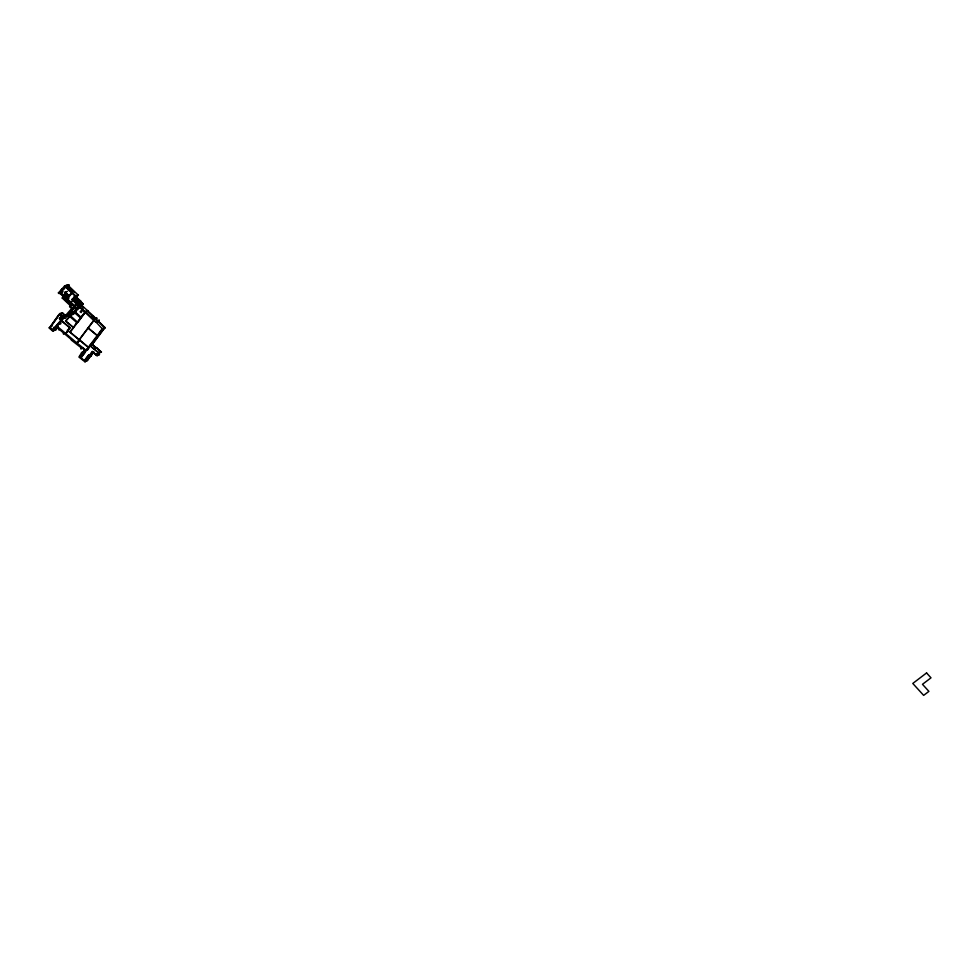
<?xml version="1.0" encoding="UTF-8"?>
<svg xmlns="http://www.w3.org/2000/svg" width="980" height="980" viewBox="0 0 980 980"><rect width="100%" height="100%" fill="white"/><g stroke="black" fill="none" stroke-linecap="round" stroke-linejoin="round"><path stroke-width="1.47" d="M50.911 326.23L59.866 313.576L62.328 312.681L66.456 316.32M51.07 326.352L59.731 314.163L62.928 313.404L62.193 313.269M52.05 326.095L49 327.798L52.516 330.983L55.627 330.089L58.175 327.099M96.31 354.736L98.025 352.384L89.817 345.634L92.23 344.507L104.983 327.528L102.251 328.729L97.277 335.442L99.58 334.462L104.542 327.773L98.417 321.465M82.737 309.068L80.115 311.75L81.132 312.596L82.908 309.239M80.874 357.761L85.101 352.065M81.009 357.859L85.419 352.065L84.243 351.11L85.015 350.08L85.958 350.742M67.73 330.677L65.66 333.457L57.146 326.279L59.633 323.449L60.356 324.135L60.944 323.474L60.221 322.788L61.703 321.109L69.825 327.859L67.289 330.321L67.853 330.983M76.612 322.665L73.463 327.406L65.832 321.06L69.837 316.589L76.955 322.726L80.36 318.157M84.721 313.122L81.365 317.606L74.897 311.579L79.699 306.213M77.334 304.327L93.504 319.48L96.861 318.182L93.811 320.056L95.991 321.808L99.237 320.448L95.991 321.808M93.811 320.056L94.08 318.721M78.412 341.8L77.261 342.29L80.005 339.668L79.294 340.513M96.408 317.802L95.832 318.561L93.394 316.013L90.932 317.055M86.044 350.313L88.249 347.373L79.527 340.207L77.249 343.245L86.301 350.485M97.142 335.589L88.372 347.238L79.429 339.705L88.102 328.129L97.142 335.589L99.874 334.474M102.337 328.557C101.797 330.125 95.758 338.529 99.887 332.98M85.125 351.832L98.184 335.527L97.216 336.495M96.91 335.883L97.535 335.38M87.232 349.738L88.788 347.667L87.649 348.17L88.947 347.802L87.392 349.872M91.581 345.046L99.446 334.596M104.799 327.381L98.466 321.232L96.101 322.383L93.811 320.558L88.237 327.994L97.473 335.577M104.811 327.761L102.447 328.851M98.735 353.78L96.432 354.846L98.147 352.494L99.139 353.021L89.903 345.524M84.109 351.452L81.744 352.506L78.915 357.051L84.966 361.804L92.304 351.93L96.996 355.789L99.458 354.515L98.515 353.609L96.15 354.748L92.377 351.367L89.388 355.336L88.678 354.76L89.266 355.495L85.076 361.044L79.846 356.953L84.121 351.269L85.297 352.224M90.883 355.838L88.641 356.793M91.556 355.177L89.119 356.157L91.446 355.091M94.215 348.966L96.542 347.569L100.315 351.33M88.751 355.066L84.537 360.615L87.428 359.954L89.143 357.676M91.593 354.429L90.871 355.397M91.716 354.27L93.21 352.298M85.358 361.473L87.649 360.126L93.847 351.906M96.15 354.748L99.103 354.086L97.155 355.581L99.458 354.515M96.53 347.937L101.442 351.967L100.438 351.44M84.415 360.518L88.629 354.968M81.744 352.506L82.394 353.045L84.758 349.909L81.757 347.888L81.046 348.819L81.083 347.716L71.295 340.072M71.418 339.607L63.945 333.286L63.492 333.874L63.774 333.151L59.768 329.77L58.91 330.003L59.364 329.427L56.546 327.051L53.141 331.044M64.141 314.972L61.679 315.879L65.342 318.39L69.458 312.779L71.883 311.897M61.324 316.369L58.959 314.433L49.429 327.859L52.283 330.138L60.748 320.448L59.425 318.598L61.324 316.369L62.953 317.41M59.878 318.831L61.752 316.626L59.425 318.598M62.193 316.871L60.417 319.039M63.063 317.361L61.728 319.774L63.504 317.618L61.617 319.823L60.858 319.284L62.524 317.152L63.933 317.863L62.169 320.019M60.858 319.284L62.634 317.116M59.988 318.794L61.507 320.166L53.042 329.844L50.2 327.565M82.1 305.662L79.699 306.532L82.1 305.662L93.394 316.013M62.622 292.003L59.155 293.608L58.396 292.898L62.034 288.904L64.631 288.23M78.755 302.146L73.757 297.687L75.962 296.046L66.04 286.564L68.502 285.78L68.588 284.653L64.521 286.062L62.034 288.904M65.084 292.175L65.182 293.437L65.084 292.175L67.547 291.366M65.832 293.228L65.734 291.967L65.182 292.604L67.436 294.907L64.888 297.846M63.712 296.217L64.692 295.09L64.129 294.343L64.913 295.09L63.835 296.328M69.752 306.63L70.487 305.785L62.218 298.03L63.492 296.72M67.902 294.698L65.881 297.161M65.391 298.729L64.349 298.03L67.252 294.919L65.427 293.167M65.525 298.851C68.037 298.288 63.749 295.752 66.371 298.055M67.424 297.222L66.248 296.242L67.314 297.259L71.663 292.861L65.195 286.675L60.148 292.812L66.175 298.288M71.503 301.595L70.278 302.453L66.579 298.937L71.809 292.996L74.958 296.009L73.377 297.798L78.045 302.367L80.826 301.681M72.447 292.787L67.228 298.716L70.915 302.232M72.777 300.113L72.226 299.402L74.456 297.859M74.872 298.116L73.414 299.684L74.872 298.116L78.89 302.061L77.69 303.42L73.108 299.39M77.383 295.188L75.803 296.977L80.446 301.509M73.035 300.358L76.758 303.727M73.757 297.687L78.376 295.225L68.502 285.78M70.291 305.723L69.543 306.556L72.324 309.092M76.857 301.117L79.662 300.186L76.171 296.854M71.663 308.578L64.006 317.226L59.866 313.576M79.662 300.186L83.178 303.923L81.965 305.295M74.799 305.944L71.173 302.477L71.883 301.13L70.523 302.697L74.162 306.164L76.122 303.959L71.932 299.231L76.844 303.714L78.045 302.367M69.494 312.571L74.162 307.304L75.962 309.019L71.27 314.262L69.494 312.571L71.932 311.689M78.939 303.751L76.538 304.608L74.443 306.985L76.244 308.7L78.522 306.152L77.004 304.707L79.404 303.849M81.156 301.301L78.192 302.502L75.289 306.679L77.089 308.394L79.368 305.846L77.677 304.596M74.247 307.23L73.182 308.774L70.609 306.324L71.344 305.478L63.222 297.724L64.362 296.425L73.635 305.307M67.461 315.131L69.237 316.675L67.461 315.131L75.007 306.997M79.576 306.164L80.789 304.78L78.192 302.502M64.521 286.062L66.138 285.437L66.04 286.564M71.136 314.396L65.452 321.073L73.304 327.614L69.764 331.914L79.074 339.864L76.82 342.877L65.868 333.641L70.192 327.835L61.875 320.926L62.45 320.276L61.728 319.774M69.494 316.393L71.05 315.058L69.372 313.453M69.972 316.454L78.865 306.519L84.721 312.302L80.531 317.937L73.855 312.106L76.452 311.015M73.365 314.47L76.269 311.211M77.42 309.937L79.331 307.793M98.98 320.191L98.306 320.877L96.138 319.137M98.466 321.232L99.237 320.448M84.966 361.804L87.649 360.126M99.017 353.204L101.442 351.967M88.923 357.21L91.336 356.022M93.933 349.015L96.542 347.569M81.475 352.861L83.839 351.808M80.924 348.721L83.288 347.68M97.057 336.005L98.184 335.527M98.906 333.568L100.021 333.09M102.802 330.187L100.462 331.105M102.692 329.06L105.068 327.982M68.294 331.51L67.106 331.975M63.32 333.727L65.77 332.759M93.504 319.48L96.861 318.182M91.483 317.569L93.945 316.528M55.284 327.21L57.771 326.267M85.027 311.554L87.538 310.489M85.615 312.044L88.102 311.015M69.85 316.075L68.282 314.433M68.772 317.042L67.204 315.413M70.572 315.425L68.894 313.821M67.926 314.764L69.605 316.356M75.411 311.885L73.892 311.971M74.529 312.865L73.01 312.951M69.617 313.171L71.405 314.727L69.458 312.779M79.429 307.389L77.91 307.475M83.178 303.923L79.454 306.054L82.969 303.923L80.593 301.656M79.16 306.017L81.548 305.148M79.233 304.045L76.538 304.608M76.844 303.714L79.245 302.869M66.579 298.937L69.029 298.104M75.105 296.156L77.518 295.323M75.521 296.548L78.376 295.225M67.926 296.72L66.983 295.678M68.245 296.45L67.289 295.409M68.551 296.193L67.608 295.139M62.218 298.03L64.68 297.197M58.396 292.898L62.941 291.636M61.14 289.921L63.737 289.247M65.378 285.927L69.09 285.143M68.588 284.653L66.983 285.278M87.367 349.039L88.127 349.554M86.179 359.844L87.306 360.714M53.643 327.369L55.542 328.888M55.627 330.089L54.598 329.672M81.254 305.65L83.484 307.745M87.428 311.407L95.991 319.48M64.95 295.58C68.759 298.606 66.64 297.908 64.705 296.046L65.562 294.882L64.778 294.135L65.342 294.87L64.362 295.997L60.797 292.591L65.844 286.466L72.312 292.653L69.225 295.593M65.795 298.704L64.692 297.589L66.064 298.667L68.968 295.887L66.162 292.849M59.645 293.045L73.794 306.581L73.304 307.99M70.352 312.265L72.116 313.943M70.315 312.473L71.993 314.078M67.657 285.891L74.1 292.052M74.027 297.589L74.762 298.153M96.665 321.122L96.15 322.163L102.251 328.729M85.064 312.302L70.192 332.257L79.221 339.68L93.663 320.411L85.064 312.302M81.205 317.826L77.8 322.396L70.817 316.136L74.713 311.787L81.205 317.826M80.115 305.576L77.959 303.396L79.037 302.207L81.426 304.474L80.115 305.576M926.566 672.942L912.784 683.452L923.65 695.371L928.905 691.378L922.474 684.31L931 677.829L926.566 672.942M70.327 315.707L68.539 314.151L70.327 315.707M67.73 296.952L66.567 295.985L67.73 296.952M96.322 347.876L92.23 344.507L96.248 347.974"/></g></svg>
